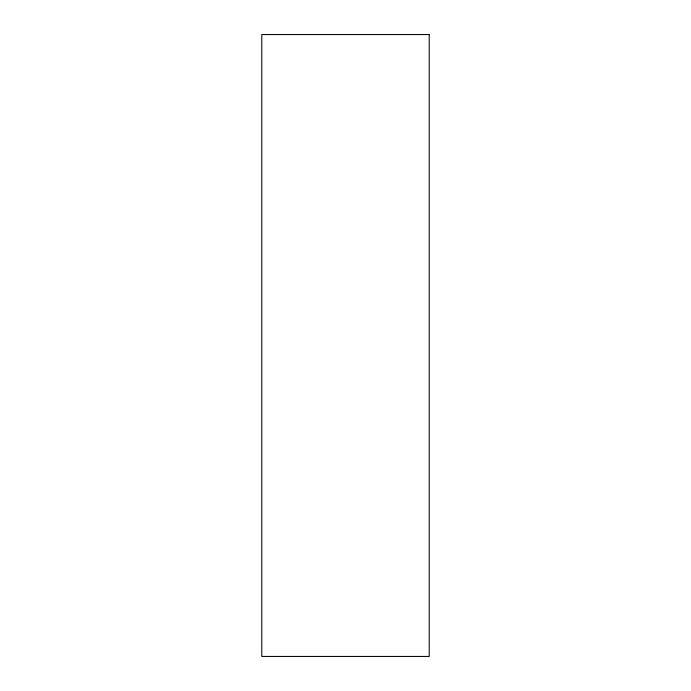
<?xml version="1.0" encoding="UTF-8"?>
<svg xmlns="http://www.w3.org/2000/svg" width="691" height="691" viewBox="0 0 691 691"><rect width="100%" height="100%" fill="white"/><g stroke="black" fill="none" stroke-linecap="round" stroke-linejoin="round"><path stroke-width="1.04" d="M429.215 34.55L261.785 34.55L261.785 656.45L429.215 656.45L429.215 34.55"/></g></svg>
